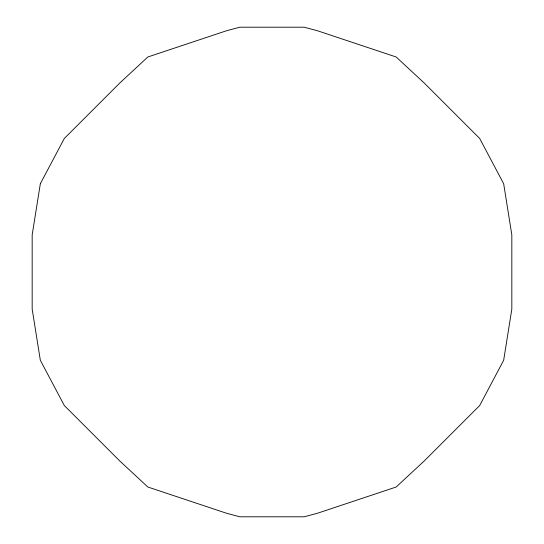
<?xml version="1.0" encoding="UTF-8"?>
<svg xmlns="http://www.w3.org/2000/svg" width="544" height="544" viewBox="0 0 544 544"><rect width="100%" height="100%" fill="white"/><g stroke="black" fill="none" stroke-linecap="round" stroke-linejoin="round"><path stroke-width="0.82" d="M40.344 183.695L32.171 234.899L32.171 309.101L40.344 360.305L64.301 405.498L119.952 461.149L147.852 487.023L226.562 513.257L239.87 516.8L304.13 516.8L317.438 513.257L396.148 487.023L424.048 461.149L479.699 405.498L503.656 360.305L511.829 309.101L511.829 234.899L503.656 183.695L479.699 138.502L424.048 82.851L396.148 56.977L317.438 30.743L304.13 27.2L239.87 27.2L226.562 30.743L147.852 56.977L119.952 82.851L64.301 138.502L40.344 183.695"/></g></svg>
